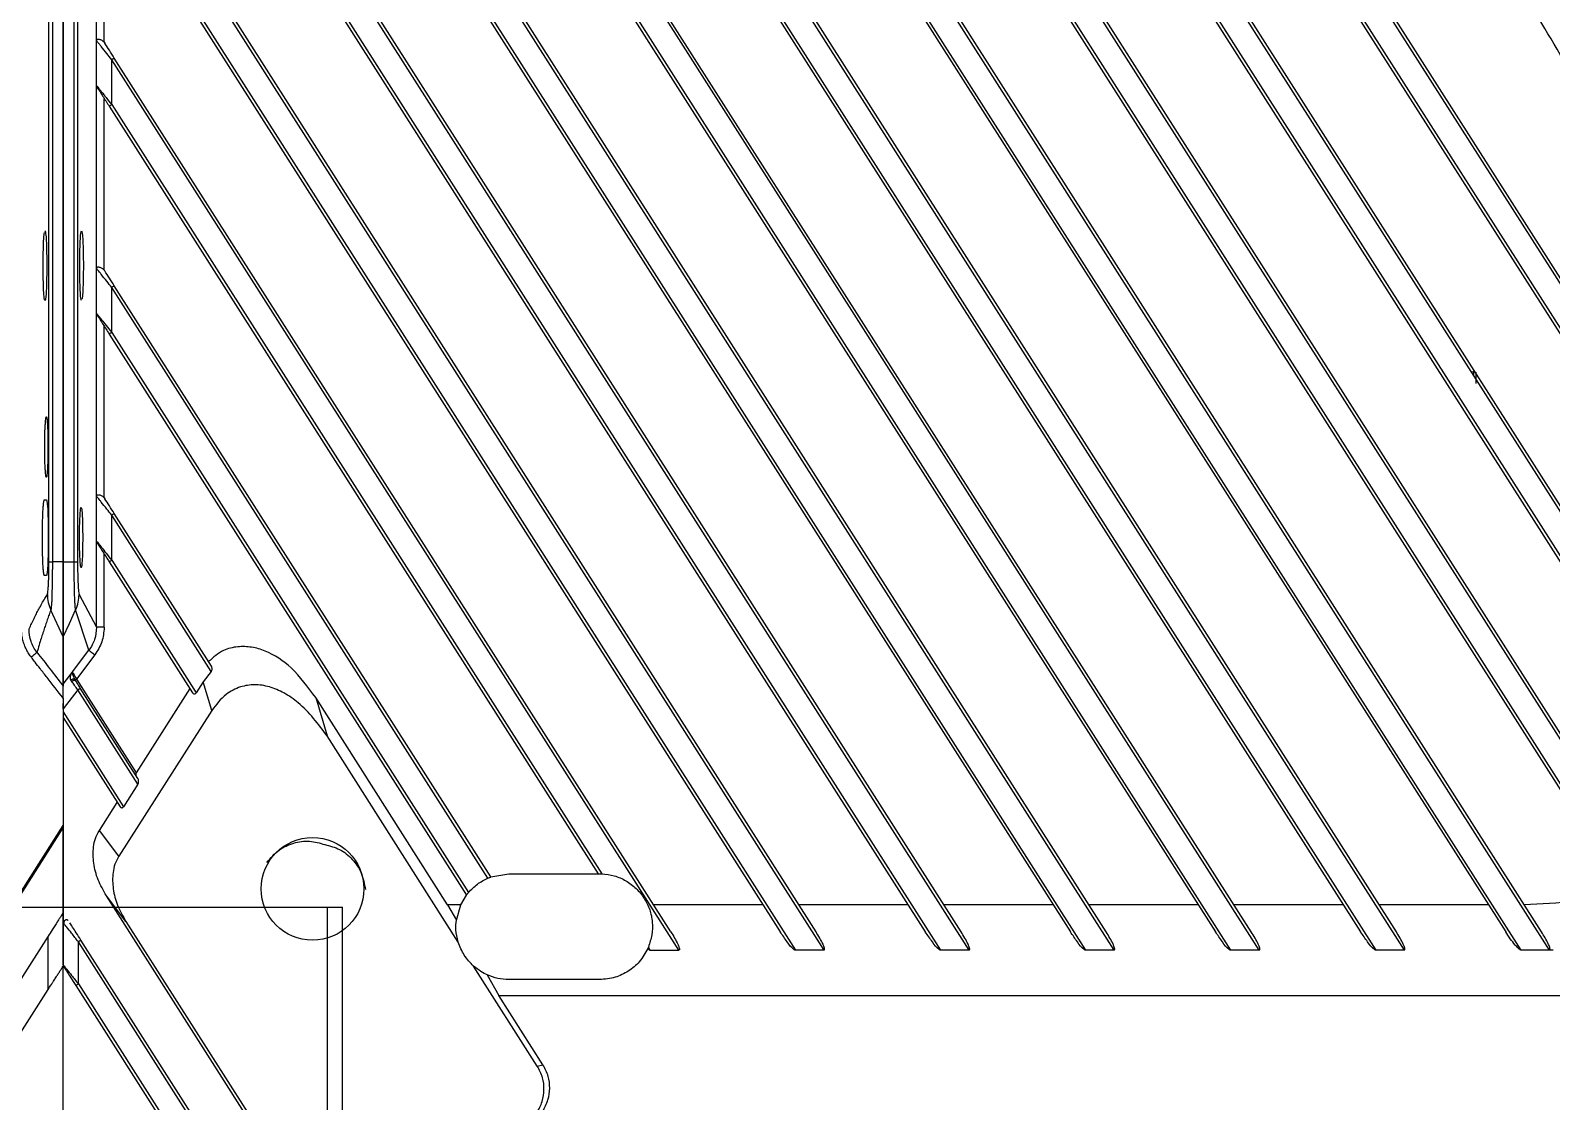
# Model space of a CAD drawing. Header units: millimetres. Extents: x 620 to 19791, y 2539 to 6969.
# Drawn here: x 17474.8 to 17575.5, y 4825 to 4895.9 of the extents above; entities that cross this region are included whole.
import ezdxf

# ---------------------------------------------------------------- set-up
doc = ezdxf.new("R2010")
doc.units = ezdxf.units.MM

# ---------------------------------------------------------------- blocks, each defined once
blk = doc.blocks.new('tugj')
at = {"color": 7, "linetype": 'Continuous', "lineweight": 25}
for p, q in [((12754.59, 4868.26), (12754.59, 5107.47)), ((12754.82, 5107.47), (12754.82, 4868.26)), ((12755.54, 5107.47), (12755.54, 4868.26)), ((12754.29, 4872.37), (12754.42, 4872.37)), ((12755.54, 4868.26), (12754.82, 4868.26)), ((12754.42, 4867.37), (12754.29, 4867.37)), ((12755.54, 4863.31), (12754.72, 4865.07)), ((12755.54, 4859.24), (12755.54, 4850.81)), ((12737.76, 4822.73), (12755.54, 4850.65)), ((12752.04, 4845.31), (12755.54, 4850.81)), ((12755.54, 4850.81), (12755.54, 4850.65)), ((12755.54, 4850.65), (12755.54, 4845.07)), ((12755.54, 4845.07), (12755.54, 4841.53)), ((12754.54, 4843.5), (12739.65, 4820.12)), ((12754.54, 4839.96), (12754.54, 4843.5)), ((12755.54, 4832.22), (12755.54, 4841.53)), ((12741.9, 4820.12), (12754.54, 4839.96))]:
    blk.add_line(p, q, dxfattribs=at)
for points, knots in [([(12754.33, 4885.57), (12754.31, 4885.6), (12754.28, 4885.67), (12754.24, 4886.2), (12754.22, 4886.96), (12754.21, 4887.86), (12754.22, 4888.76), (12754.24, 4889.52), (12754.27, 4889.99), (12754.3, 4890.05), (12754.31, 4890.07)], [0, 0, 0, 0, 0.134319, 0.267816, 0.400285, 0.534044, 0.667719, 0.800888, 0.935788, 1, 1, 1, 1]), ([(12754.33, 4890.17), (12754.33, 4890.16), (12754.34, 4890.16), (12754.35, 4890.15), (12754.35, 4890.12), (12754.36, 4890.09), (12754.37, 4890.04), (12754.38, 4889.95), (12754.4, 4889.79), (12754.42, 4889.5), (12754.43, 4889.16), (12754.44, 4888.76), (12754.45, 4888.33), (12754.45, 4887.88), (12754.45, 4887.42), (12754.44, 4886.99), (12754.43, 4886.59), (12754.42, 4886.24), (12754.4, 4885.95), (12754.38, 4885.75), (12754.36, 4885.64), (12754.35, 4885.58), (12754.33, 4885.57), (12754.33, 4885.57)], [0, 0, 0, 0, 0.021245, 0.042243, 0.063084, 0.083861, 0.104667, 0.125596, 0.188211, 0.250208, 0.311749, 0.373875, 0.436451, 0.498749, 0.560974, 0.623545, 0.685901, 0.747871, 0.810407, 0.873806, 0.915692, 0.957504, 1, 1, 1, 1]), ([(12754.42, 4873.87), (12754.42, 4873.87), (12754.42, 4873.87), (12754.41, 4873.88), (12754.4, 4873.9), (12754.39, 4873.93), (12754.39, 4873.97), (12754.38, 4874.05), (12754.36, 4874.19), (12754.35, 4874.44), (12754.33, 4874.74), (12754.32, 4875.09), (12754.32, 4875.47), (12754.32, 4875.86), (12754.32, 4876.25), (12754.32, 4876.63), (12754.33, 4876.98), (12754.35, 4877.28), (12754.36, 4877.53), (12754.38, 4877.7), (12754.39, 4877.8), (12754.41, 4877.86), (12754.42, 4877.86), (12754.42, 4877.87)], [0, 0, 0, 0, 0.021346, 0.04241, 0.063283, 0.084056, 0.104826, 0.125687, 0.188, 0.250088, 0.311855, 0.37391, 0.43641, 0.498756, 0.56095, 0.623521, 0.685882, 0.747997, 0.810632, 0.873704, 0.915461, 0.957304, 1, 1, 1, 1]), ([(12754.42, 4877.87), (12754.42, 4877.86), (12754.43, 4877.86), (12754.44, 4877.85), (12754.44, 4877.83), (12754.45, 4877.8), (12754.46, 4877.76), (12754.47, 4877.68), (12754.48, 4877.54), (12754.5, 4877.29), (12754.51, 4876.99), (12754.52, 4876.64), (12754.53, 4876.27), (12754.53, 4875.87), (12754.53, 4875.48), (12754.52, 4875.1), (12754.51, 4874.75), (12754.5, 4874.45), (12754.48, 4874.2), (12754.46, 4874.03), (12754.45, 4873.93), (12754.44, 4873.88), (12754.43, 4873.87), (12754.42, 4873.87)], [0, 0, 0, 0, 0.0213462, 0.0424102, 0.0632826, 0.0840565, 0.1048263, 0.1256867, 0.1880002, 0.2500884, 0.3118546, 0.3739104, 0.4364096, 0.498756, 0.56095, 0.6235213, 0.6858817, 0.7479967, 0.8106315, 0.8737037, 0.9154607, 0.9573041, 1, 1, 1, 1]), ([(12754.29, 4867.37), (12754.29, 4867.37), (12754.28, 4867.37), (12754.27, 4867.39), (12754.27, 4867.41), (12754.26, 4867.45), (12754.25, 4867.5), (12754.24, 4867.59), (12754.22, 4867.77), (12754.2, 4868.08), (12754.18, 4868.46), (12754.17, 4868.89), (12754.16, 4869.36), (12754.16, 4869.86), (12754.16, 4870.35), (12754.17, 4870.82), (12754.18, 4871.25), (12754.2, 4871.64), (12754.22, 4871.95), (12754.24, 4872.15), (12754.25, 4872.26), (12754.27, 4872.32), (12754.28, 4872.36), (12754.29, 4872.36), (12754.29, 4872.37)], [0, 0, 0, 0, 0.021266, 0.042279, 0.063129, 0.083909, 0.104712, 0.125632, 0.188258, 0.250226, 0.311751, 0.373866, 0.436434, 0.498716, 0.56093, 0.623487, 0.685841, 0.747786, 0.810291, 0.873704, 0.905168, 0.936491, 0.967996, 1, 1, 1, 1]), ([(12754.42, 4872.37), (12754.42, 4872.36), (12754.43, 4872.36), (12754.44, 4872.35), (12754.45, 4872.32), (12754.46, 4872.28), (12754.46, 4872.23), (12754.48, 4872.14), (12754.5, 4871.96), (12754.52, 4871.65), (12754.53, 4871.27), (12754.54, 4870.84), (12754.55, 4870.37), (12754.55, 4869.88), (12754.55, 4869.39), (12754.54, 4868.91), (12754.53, 4868.48), (12754.52, 4868.1), (12754.5, 4867.78), (12754.48, 4867.58), (12754.46, 4867.47), (12754.45, 4867.41), (12754.44, 4867.37), (12754.43, 4867.37), (12754.42, 4867.37)], [0, 0, 0, 0, 0.021266, 0.04228, 0.063133, 0.083918, 0.104727, 0.125654, 0.188289, 0.250252, 0.311778, 0.373897, 0.436467, 0.49875, 0.560967, 0.623526, 0.685879, 0.747829, 0.81035, 0.87375, 0.905196, 0.936506, 0.968002, 1, 1, 1, 1]), ([(12754.49, 4866.11), (12754.49, 4866.12), (12754.49, 4866.13), (12754.5, 4866.15), (12754.51, 4866.18), (12754.52, 4866.22), (12754.52, 4866.26), (12754.53, 4866.35), (12754.55, 4866.51), (12754.56, 4866.78), (12754.58, 4867.1), (12754.58, 4867.42), (12754.59, 4867.72), (12754.59, 4867.99), (12754.59, 4868.17), (12754.59, 4868.26)], [0, 0, 0, 0, 0.0416119, 0.08292, 0.1240818, 0.1652564, 0.2066027, 0.2482777, 0.3730485, 0.4978515, 0.6231824, 0.7485419, 0.8325348, 0.9158986, 1, 1, 1, 1]), ([(12754.82, 4868.26), (12754.82, 4868.2), (12754.82, 4868.1), (12754.82, 4867.94), (12754.82, 4867.79), (12754.81, 4867.62), (12754.81, 4867.38), (12754.81, 4867.11), (12754.81, 4866.83), (12754.8, 4866.51), (12754.79, 4866.24), (12754.78, 4865.95), (12754.78, 4865.76), (12754.77, 4865.56), (12754.76, 4865.43), (12754.75, 4865.31), (12754.74, 4865.22), (12754.73, 4865.13), (12754.72, 4865.09), (12754.72, 4865.07)], [0, 0, 0, 0, 0.033447, 0.06694, 0.10045, 0.133952, 0.178484, 0.256865, 0.314724, 0.372797, 0.496328, 0.529331, 0.623045, 0.681398, 0.745872, 0.794433, 0.852976, 0.921558, 1, 1, 1, 1]), ([(12755.54, 4868.26), (12755.54, 4868.18), (12755.54, 4868.04), (12755.54, 4867.82), (12755.54, 4867.61), (12755.54, 4867.4), (12755.54, 4867.18), (12755.54, 4866.97), (12755.54, 4866.77), (12755.54, 4866.34), (12755.54, 4865.71), (12755.54, 4864.96), (12755.54, 4864.31), (12755.54, 4863.9), (12755.54, 4863.64), (12755.54, 4863.49), (12755.54, 4863.38), (12755.54, 4863.33), (12755.54, 4863.31)], [0, 0, 0, 0, 0.030431, 0.060693, 0.090843, 0.120939, 0.151037, 0.181194, 0.211469, 0.241916, 0.370934, 0.500028, 0.629046, 0.758139, 0.818819, 0.879051, 0.939292, 1, 1, 1, 1]), ([(12753.28, 4863.82), (12753.34, 4863.94), (12753.44, 4864.17), (12753.61, 4864.51), (12753.76, 4864.83), (12753.94, 4865.16), (12754.12, 4865.5), (12754.31, 4865.83), (12754.43, 4866.02), (12754.49, 4866.11)], [0, 0, 0, 0, 0.136003, 0.269855, 0.401557, 0.531111, 0.699451, 0.855745, 1, 1, 1, 1]), ([(12754.72, 4865.07), (12754.71, 4865.05), (12754.69, 4865), (12754.65, 4864.9), (12754.58, 4864.71), (12754.48, 4864.43), (12754.37, 4864.09), (12754.21, 4863.61), (12754.04, 4863.09), (12753.9, 4862.6), (12753.83, 4862.35), (12753.8, 4862.28)], [0, 0, 0, 0, 0.031231, 0.062467, 0.124948, 0.249927, 0.38178, 0.499933, 0.762201, 0.923745, 1, 1, 1, 1]), ([(12753.41, 4861.97), (12753.37, 4862.01), (12753.31, 4862.1), (12753.22, 4862.25), (12753.14, 4862.39), (12753.06, 4862.54), (12753, 4862.69), (12752.92, 4862.9), (12752.85, 4863.16), (12752.79, 4863.49), (12752.78, 4863.71), (12752.78, 4863.82)], [0, 0, 0, 0, 0.084861, 0.169101, 0.25296, 0.336679, 0.420502, 0.504669, 0.670214, 0.834663, 1, 1, 1, 1]), ([(12753.8, 4862.28), (12753.63, 4862.49), (12753.5, 4862.74), (12753.33, 4863.26), (12753.28, 4863.54), (12753.28, 4863.82)], [0, 0, 0, 0, 0.5, 0.5, 1, 1, 1, 1]), ([(12755.54, 4863.31), (12755.54, 4863.18), (12755.54, 4862.9), (12755.54, 4862.36), (12755.54, 4861.67), (12755.54, 4860.97), (12755.54, 4860.42), (12755.54, 4860.15), (12755.54, 4860.04)], [0, 0, 0, 0, 0.113992, 0.252662, 0.503552, 0.752664, 0.893657, 1, 1, 1, 1]), ([(12753.41, 4861.97), (12753.45, 4862), (12753.5, 4862.04), (12753.59, 4862.11), (12753.64, 4862.15), (12753.71, 4862.2), (12753.74, 4862.23), (12753.79, 4862.26), (12753.8, 4862.27), (12753.8, 4862.28)], [0, 0, 0, 0, 0.25, 0.25, 0.5, 0.5, 0.75, 0.75, 1, 1, 1, 1]), ([(12753.8, 4862.28), (12754.09, 4861.91), (12754.66, 4861.17), (12755.24, 4860.42), (12755.54, 4860.04)], [0, 0, 0, 0, 0.486421, 1, 1, 1, 1]), ([(12755.54, 4859.24), (12755.19, 4859.69), (12754.68, 4860.35), (12754.05, 4861.14), (12753.72, 4861.57), (12753.52, 4861.82), (12753.43, 4861.94), (12753.41, 4861.97)], [0, 0, 0, 0, 0.4999959, 0.7187302, 0.8749748, 0.9687302, 1, 1, 1, 1]), ([(12755.54, 4859.24), (12755.54, 4859.26), (12755.54, 4859.31), (12755.54, 4859.4), (12755.54, 4859.52), (12755.54, 4859.65), (12755.54, 4859.77), (12755.54, 4859.87), (12755.54, 4859.95), (12755.54, 4860.01), (12755.54, 4860.03), (12755.54, 4860.04)], [0, 0, 0, 0, 0.066161, 0.147469, 0.285965, 0.428915, 0.548302, 0.676783, 0.786689, 0.89845, 1, 1, 1, 1]), ([(12755.54, 4845.07), (12755.54, 4845.06), (12755.54, 4845.06), (12755.53, 4845.05), (12755.52, 4845.03), (12755.5, 4845), (12755.47, 4844.95), (12755.4, 4844.84), (12755.29, 4844.66), (12755.14, 4844.44), (12754.98, 4844.18), (12754.78, 4843.86), (12754.63, 4843.63), (12754.54, 4843.5)], [0, 0, 0, 0, 0.030657, 0.061815, 0.093828, 0.127026, 0.161703, 0.258192, 0.371333, 0.496055, 0.644878, 0.790466, 1, 1, 1, 1]), ([(12754.54, 4839.96), (12754.57, 4840.01), (12754.63, 4840.1), (12754.72, 4840.23), (12754.79, 4840.34), (12754.84, 4840.43), (12754.93, 4840.57), (12755.05, 4840.75), (12755.19, 4840.97), (12755.31, 4841.16), (12755.41, 4841.31), (12755.47, 4841.41), (12755.5, 4841.48), (12755.54, 4841.52), (12755.54, 4841.53), (12755.54, 4841.53)], [0, 0, 0, 0, 0.076408, 0.143264, 0.200569, 0.248324, 0.286531, 0.419799, 0.534069, 0.651314, 0.759619, 0.819962, 0.870152, 0.932977, 1, 1, 1, 1])]:
    blk.add_open_spline(points, degree=3, knots=knots, dxfattribs=at)
for points in [[(12754.59, 4868.26), (12754.61, 4868.26), (12754.69, 4868.26), (12754.82, 4868.26)], [(12754.49, 4866.11), (12754.49, 4865.76), (12754.57, 4865.39), (12754.72, 4865.07)]]:
    blk.add_open_spline(points, degree=3, dxfattribs=at)
blk = doc.blocks.new('*U204')
blk.add_blockref('tugj', (-12530.54, -4991.11))
blk = doc.blocks.new('*U205')
at = {"color": 0, "linetype": 'ByBlock', "lineweight": -2, "transparency": 16777216}
blk.add_blockref('*U204', (0, 1012.5), dxfattribs=at)
blk = doc.blocks.new('tgd')
at = {"color": 7, "linetype": 'Continuous', "lineweight": 25}
for p, q in [((18142.48, 4763.25), (18142.48, 5002.46)), ((18142.48, 5002.46), (18142.48, 4763.25)), ((18143.2, 4763.25), (18143.2, 5002.46)), ((18143.43, 5002.46), (18143.43, 4763.25)), ((18260.78, 4751.51), (18145.69, 4932.17)), ((18259.37, 4754.09), (18145.86, 4932.28)), ((18145.52, 4929.09), (18259.07, 4750.84)), ((18145.69, 4929.19), (18260.44, 4749.07)), ((18256.85, 4742.6), (18145.69, 4917.1)), ((18256.07, 4744.2), (18145.86, 4917.2)), ((18145.52, 4914.01), (18254.61, 4742.77)), ((18145.69, 4914.12), (18255.25, 4742.15)), ((18249.85, 4738.52), (18145.69, 4902.02)), ((18249.18, 4739.95), (18145.86, 4902.13)), ((18145.52, 4898.94), (18247.14, 4739.42)), ((18145.69, 4899.04), (18248.2, 4738.14)), ((18240.85, 4737.56), (18145.69, 4886.94)), ((18240.33, 4738.76), (18145.86, 4887.05)), ((18145.52, 4883.86), (18237.96, 4738.76)), ((18145.69, 4883.97), (18238.96, 4737.56)), ((18231.25, 4737.56), (18145.69, 4871.87)), ((18230.72, 4738.76), (18145.86, 4871.98)), ((18145.52, 4868.78), (18228.35, 4738.76)), ((18145.69, 4868.89), (18229.36, 4737.56)), ((18221.65, 4737.56), (18145.69, 4856.79)), ((18221.12, 4738.76), (18145.86, 4856.9)), ((18145.52, 4853.71), (18218.75, 4738.76)), ((18145.69, 4853.82), (18219.75, 4737.56)), ((18212.04, 4737.56), (18145.69, 4841.72)), ((18211.52, 4738.76), (18145.86, 4841.83)), ((18145.52, 4838.63), (18209.15, 4738.76)), ((18145.69, 4838.74), (18210.15, 4737.56)), ((18202.44, 4737.56), (18145.69, 4826.64)), ((18201.91, 4738.76), (18145.86, 4826.75)), ((18145.52, 4823.56), (18199.54, 4738.76)), ((18145.69, 4823.67), (18200.54, 4737.56)), ((18192.84, 4737.56), (18145.69, 4811.57)), ((18192.31, 4738.76), (18145.86, 4811.68)), ((18144.69, 4797.75), (18144.69, 4809.85)), ((18145.19, 4797.64), (18145.19, 4809)), ((18145.52, 4808.48), (18189.94, 4738.76)), ((18145.69, 4808.59), (18190.94, 4737.56)), ((18144.69, 4794.77), (18144.69, 4797.75)), ((18145.19, 4797.64), (18145.23, 4797.58)), ((18183.23, 4737.56), (18145.69, 4796.49)), ((18145.69, 4793.52), (18145.69, 4796.49)), ((18182.7, 4738.76), (18145.86, 4796.6)), ((18144.69, 4782.67), (18144.69, 4794.77)), ((18145.19, 4782.57), (18145.19, 4793.93)), ((18145.52, 4793.41), (18177.88, 4742.61)), ((18145.69, 4793.52), (18178.12, 4742.6)), ((18144.69, 4779.69), (18144.69, 4782.67)), ((18145.19, 4782.57), (18145.23, 4782.51)), ((18145.69, 4778.44), (18145.69, 4781.42)), ((18170.59, 4742.32), (18145.69, 4781.42)), ((18170.78, 4742.4), (18145.86, 4781.53)), ((18144.69, 4767.6), (18144.69, 4779.69)), ((18145.19, 4767.49), (18145.19, 4778.85)), ((18145.52, 4778.33), (18169.17, 4741.2)), ((18145.69, 4778.44), (18169.31, 4741.37)), ((18144.69, 4764.62), (18144.69, 4767.6)), ((18145.19, 4767.49), (18145.23, 4767.43)), ((18145.69, 4763.36), (18145.69, 4766.34)), ((18152.27, 4756), (18145.69, 4766.34)), ((18152.29, 4756.35), (18145.86, 4766.45)), ((18144.69, 4758.92), (18144.69, 4764.62)), ((18145.19, 4758.92), (18145.19, 4763.78)), ((18142.48, 4763.25), (18143.2, 4763.25)), ((18143.2, 4763.25), (18143.43, 4763.25)), ((18145.52, 4763.26), (18151.04, 4754.59)), ((18145.69, 4763.36), (18151.28, 4754.59)), ((18143.53, 4761.1), (18144.69, 4758.92)), ((18144.18, 4757.4), (18143.3, 4760.07)), ((18143.09, 4755.97), (18144.18, 4757.4)), ((18144.57, 4757.1), (18143.35, 4755.49)), ((18142.48, 4755.16), (18143.06, 4755.92)), ((18143.06, 4755.92), (18143.09, 4755.97)), ((18143.06, 4755.92), (18143.09, 4755.95)), ((18143.09, 4755.97), (18143.09, 4755.95)), ((18143.35, 4755.49), (18147.3, 4749.29)), ((18152.27, 4756), (18151.74, 4755.32)), ((18143.44, 4754.79), (18142.48, 4753.53)), ((18143.04, 4755.34), (18142.99, 4755.43)), ((18143.31, 4755.37), (18143.27, 4755.44)), ((18143.44, 4754.79), (18143.61, 4754.9)), ((18147.42, 4748.54), (18143.44, 4754.79)), ((18147.42, 4748.92), (18143.61, 4754.9)), ((18150.86, 4754.87), (18147.3, 4749.29)), ((18151.74, 4755.32), (18151.28, 4754.59)), ((18152.31, 4753.42), (18151.74, 4755.32)), ((18142.48, 4754.23), (18142.48, 4745.8)), ((18142.48, 4753.53), (18142.48, 4753.88)), ((18142.48, 4753.53), (18142.48, 4753.33)), ((18167.92, 4740.56), (18159.19, 4754.27)), ((18159.19, 4754.27), (18159.94, 4751.73)), ((18142.48, 4753.33), (18146.47, 4747.05)), ((18142.48, 4752.95), (18146.24, 4747.05)), ((18152.31, 4753.42), (18146.16, 4743.77)), ((18168.63, 4738.09), (18159.94, 4751.73)), ((18147.42, 4748.54), (18146.47, 4747.05)), ((18147.44, 4748.89), (18147.42, 4748.92)), ((18144.87, 4745.47), (18146.06, 4747.33)), ((18142.48, 4745.8), (18142.48, 4745.64)), ((18142.48, 4745.64), (18142.48, 4740.06)), ((18142.48, 4739.37), (18142.48, 4745.63)), ((18146.16, 4743.77), (18144.87, 4745.47)), ((18170.78, 4742.4), (18171.98, 4742.61)), ((18171.98, 4742.61), (18177.88, 4742.61)), ((18146.63, 4739.45), (18145.34, 4741.15)), ((18160.26, 4717.72), (18145.34, 4741.15)), ((18168.79, 4740.56), (18167.92, 4740.56)), ((18167.92, 4740.56), (18168.5, 4739.53)), ((18168.5, 4739.53), (18168.79, 4740.56)), ((18168.79, 4740.56), (18169.17, 4741.2)), ((18188.79, 4740.56), (18181.56, 4740.56)), ((18198.39, 4740.56), (18191.16, 4740.56)), ((18208, 4740.56), (18200.77, 4740.56)), ((18217.6, 4740.56), (18210.37, 4740.56)), ((18227.21, 4740.56), (18219.97, 4740.56)), ((18236.81, 4740.56), (18229.58, 4740.56)), ((18142.48, 4736.58), (18142.48, 4739.37)), ((18142.48, 4739.37), (18142.48, 4736.52)), ((18146.63, 4739.45), (18160.4, 4717.83)), ((18143.48, 4735.32), (18143.48, 4738.11)), ((18158.14, 4715.11), (18143.48, 4738.11)), ((18158.3, 4715.21), (18143.65, 4738.22)), ((18181.21, 4737.76), (18181.17, 4737.67)), ((18181.33, 4737.56), (18181.21, 4737.76)), ((18181.33, 4737.56), (18183.23, 4737.56)), ((18192.84, 4737.56), (18190.94, 4737.56)), ((18202.44, 4737.56), (18200.54, 4737.56)), ((18212.04, 4737.56), (18210.15, 4737.56)), ((18221.65, 4737.56), (18219.75, 4737.56)), ((18231.25, 4737.56), (18229.36, 4737.56)), ((18240.85, 4737.56), (18238.96, 4737.56)), ((18241.09, 4737.56), (18240.85, 4737.56)), ((18142.48, 4736.58), (18142.48, 4736.48)), ((18142.48, 4727.21), (18142.48, 4736.52)), ((18142.48, 4726.53), (18142.48, 4736.48)), ((18173.86, 4729.88), (18169.64, 4736.5)), ((18170.55, 4735.91), (18171.31, 4734.56)), ((18177.98, 4735.61), (18171.98, 4735.61)), ((18143.31, 4735.21), (18156.19, 4715)), ((18143.48, 4735.32), (18156.36, 4715.11)), ((18174.23, 4729.97), (18171.31, 4734.56)), ((18171.31, 4734.56), (18245.24, 4734.56)), ((18173.86, 4729.88), (18174.23, 4729.97))]:
    blk.add_line(p, q, dxfattribs=at)
at = {"color": 7, "linetype": 'Continuous', "lineweight": 25, "flags": 128}
for points in [[(18145.86, 4781.53), (18145.85, 4781.52), (18145.84, 4781.52), (18145.83, 4781.51), (18145.81, 4781.49), (18145.78, 4781.48), (18145.75, 4781.46), (18145.72, 4781.44), (18145.69, 4781.42)], [(18145.86, 4766.45), (18145.85, 4766.45), (18145.84, 4766.44), (18145.83, 4766.43), (18145.81, 4766.42), (18145.78, 4766.4), (18145.75, 4766.38), (18145.72, 4766.36), (18145.69, 4766.34)], [(18145.52, 4763.26), (18145.52, 4763.26), (18145.53, 4763.27), (18145.55, 4763.28), (18145.57, 4763.29), (18145.59, 4763.31), (18145.62, 4763.32), (18145.65, 4763.34), (18145.69, 4763.36)], [(18142.48, 4758.29), (18142.89, 4759.18), (18143.3, 4760.07)]]:
    blk.add_lwpolyline(points, dxfattribs=at)
at = {"color": 7, "linetype": 'Continuous', "lineweight": 25}
blk.add_circle((18158.98, 4741.61), 3.4, dxfattribs=at)
for points, knots in [([(18257.13, 4757.61), (18257, 4759.05), (18256.75, 4761.89), (18255.75, 4766.11), (18254.51, 4770.21), (18253.02, 4774.24), (18251.35, 4778.21), (18249.25, 4782.75), (18246.61, 4787.94), (18243.47, 4793.63), (18240.09, 4799.37), (18237.74, 4803.1), (18236.53, 4805.03)], [0, 0, 0, 0, 0.082893, 0.164199, 0.248341, 0.329369, 0.411417, 0.49587, 0.616703, 0.746397, 0.869316, 1, 1, 1, 1]), ([(18145.19, 4797.64), (18145.16, 4797.67), (18145.11, 4797.72), (18145.02, 4797.78), (18144.93, 4797.81), (18144.85, 4797.83), (18144.78, 4797.83), (18144.71, 4797.82), (18144.7, 4797.78), (18144.69, 4797.75)], [0, 0, 0, 0, 0.134133, 0.262204, 0.388534, 0.527306, 0.642566, 0.751832, 1, 1, 1, 1]), ([(18145.69, 4796.49), (18145.58, 4796.63), (18145.34, 4796.93), (18145.06, 4797.27), (18144.89, 4797.51), (18144.79, 4797.62), (18144.71, 4797.7), (18144.7, 4797.73), (18144.69, 4797.75)], [0, 0, 0, 0, 0.257383, 0.568189, 0.677429, 0.771192, 0.881044, 1, 1, 1, 1]), ([(18145.86, 4796.6), (18145.75, 4796.77), (18145.53, 4797.12), (18145.33, 4797.43), (18145.23, 4797.58)], [0, 0, 0, 0, 0.502857, 1, 1, 1, 1]), ([(18145.69, 4796.49), (18145.71, 4796.51), (18145.75, 4796.54), (18145.81, 4796.57), (18145.85, 4796.6), (18145.85, 4796.6), (18145.86, 4796.6)], [0, 0, 0, 0, 0.249966, 0.49999, 0.750001, 1, 1, 1, 1]), ([(18144.69, 4794.77), (18144.69, 4794.76), (18144.71, 4794.75), (18144.77, 4794.66), (18144.88, 4794.53), (18145.06, 4794.31), (18145.33, 4793.96), (18145.56, 4793.67), (18145.69, 4793.52)], [0, 0, 0, 0, 0.093369, 0.196879, 0.314763, 0.449932, 0.705777, 1, 1, 1, 1]), ([(18144.77, 4794.59), (18144.74, 4794.63), (18144.7, 4794.69), (18144.69, 4794.75), (18144.69, 4794.77)], [0, 0, 0, 0, 0.585177, 1, 1, 1, 1]), ([(18144.77, 4794.59), (18144.79, 4794.56), (18144.83, 4794.49), (18144.94, 4794.31), (18145.17, 4793.96), (18145.38, 4793.63), (18145.52, 4793.41)], [0, 0, 0, 0, 0.115366, 0.245983, 0.496103, 1, 1, 1, 1]), ([(18145.52, 4793.41), (18145.52, 4793.41), (18145.53, 4793.41), (18145.57, 4793.44), (18145.62, 4793.47), (18145.67, 4793.5), (18145.69, 4793.52)], [0, 0, 0, 0, 0.249988, 0.49998, 0.749994, 1, 1, 1, 1]), ([(18143.69, 4780.56), (18143.68, 4780.59), (18143.64, 4780.66), (18143.6, 4781.19), (18143.58, 4781.95), (18143.57, 4782.85), (18143.58, 4783.75), (18143.6, 4784.51), (18143.64, 4785.05), (18143.68, 4785.12), (18143.69, 4785.16)], [0, 0, 0, 0, 0.125437, 0.250107, 0.373815, 0.498729, 0.623565, 0.747927, 0.873908, 1, 1, 1, 1]), ([(18143.69, 4785.16), (18143.71, 4785.12), (18143.74, 4785.05), (18143.78, 4784.52), (18143.81, 4783.77), (18143.81, 4782.87), (18143.81, 4781.96), (18143.78, 4781.21), (18143.75, 4780.73), (18143.72, 4780.67), (18143.72, 4780.65)], [0, 0, 0, 0, 0.134323, 0.267823, 0.400296, 0.534057, 0.667736, 0.800908, 0.935813, 1, 1, 1, 1]), ([(18145.19, 4782.57), (18145.16, 4782.59), (18145.11, 4782.65), (18145.02, 4782.7), (18144.93, 4782.74), (18144.85, 4782.75), (18144.78, 4782.76), (18144.71, 4782.74), (18144.7, 4782.7), (18144.69, 4782.67)], [0, 0, 0, 0, 0.134133, 0.262204, 0.388534, 0.527306, 0.642566, 0.751832, 1, 1, 1, 1]), ([(18145.69, 4781.42), (18145.58, 4781.55), (18145.34, 4781.86), (18145.06, 4782.19), (18144.89, 4782.43), (18144.79, 4782.54), (18144.71, 4782.62), (18144.7, 4782.66), (18144.69, 4782.67)], [0, 0, 0, 0, 0.257385, 0.568191, 0.677431, 0.771192, 0.881045, 1, 1, 1, 1]), ([(18145.86, 4781.53), (18145.75, 4781.7), (18145.53, 4782.04), (18145.33, 4782.35), (18145.23, 4782.51)], [0, 0, 0, 0, 0.502859, 1, 1, 1, 1]), ([(18144.69, 4779.69), (18144.69, 4779.69), (18144.71, 4779.67), (18144.77, 4779.59), (18144.88, 4779.46), (18145.06, 4779.23), (18145.33, 4778.89), (18145.56, 4778.6), (18145.69, 4778.44)], [0, 0, 0, 0, 0.093369, 0.196879, 0.314765, 0.449931, 0.705776, 1, 1, 1, 1]), ([(18144.77, 4779.52), (18144.74, 4779.55), (18144.7, 4779.61), (18144.69, 4779.67), (18144.69, 4779.69)], [0, 0, 0, 0, 0.585177, 1, 1, 1, 1]), ([(18144.77, 4779.52), (18144.79, 4779.48), (18144.83, 4779.42), (18144.94, 4779.24), (18145.17, 4778.88), (18145.38, 4778.55), (18145.52, 4778.33)], [0, 0, 0, 0, 0.1153656, 0.2459866, 0.4961024, 1, 1, 1, 1]), ([(18145.52, 4778.33), (18145.52, 4778.33), (18145.53, 4778.34), (18145.57, 4778.36), (18145.62, 4778.4), (18145.67, 4778.43), (18145.69, 4778.44)], [0, 0, 0, 0, 0.249984, 0.499982, 0.749995, 1, 1, 1, 1]), ([(18235.78, 4775.81), (18235.78, 4775.81), (18235.78, 4775.83), (18235.8, 4775.85), (18235.82, 4775.85), (18235.83, 4775.86)], [0, 0, 0, 0, 0.199937, 0.440958, 1, 1, 1, 1]), ([(18235.83, 4775.86), (18235.83, 4775.84), (18235.83, 4775.82), (18235.83, 4775.7), (18235.83, 4775.61), (18235.83, 4775.6)], [0, 0, 0, 0, 0.478923, 0.957847, 1, 1, 1, 1]), ([(18235.98, 4775.8), (18235.98, 4775.8), (18235.98, 4775.78), (18235.98, 4775.63), (18235.98, 4775.37), (18235.98, 4775.16), (18235.98, 4775.06)], [0, 0, 0, 0, 0.028218, 0.352147, 0.676076, 1, 1, 1, 1]), ([(18145.19, 4767.49), (18145.16, 4767.52), (18145.11, 4767.57), (18145.02, 4767.63), (18144.93, 4767.66), (18144.85, 4767.68), (18144.78, 4767.68), (18144.71, 4767.66), (18144.7, 4767.63), (18144.69, 4767.6)], [0, 0, 0, 0, 0.134127, 0.262205, 0.388535, 0.527307, 0.642568, 0.751834, 1, 1, 1, 1]), ([(18145.69, 4766.34), (18145.58, 4766.48), (18145.34, 4766.78), (18145.06, 4767.11), (18144.89, 4767.36), (18144.79, 4767.47), (18144.71, 4767.55), (18144.7, 4767.58), (18144.69, 4767.6)], [0, 0, 0, 0, 0.257386, 0.568192, 0.67743, 0.771193, 0.881045, 1, 1, 1, 1]), ([(18143.66, 4762.86), (18143.65, 4762.89), (18143.62, 4762.95), (18143.59, 4763.41), (18143.56, 4764.06), (18143.56, 4764.85), (18143.56, 4765.63), (18143.59, 4766.3), (18143.62, 4766.67), (18143.64, 4766.83), (18143.66, 4766.85), (18143.66, 4766.86)], [0, 0, 0, 0, 0.125441, 0.24983, 0.373603, 0.498412, 0.623139, 0.74756, 0.873244, 0.936089, 1, 1, 1, 1]), ([(18143.66, 4766.86), (18143.68, 4766.83), (18143.71, 4766.77), (18143.74, 4766.3), (18143.76, 4765.65), (18143.77, 4764.86), (18143.76, 4764.08), (18143.74, 4763.41), (18143.71, 4763.04), (18143.68, 4762.88), (18143.67, 4762.86), (18143.66, 4762.86)], [0, 0, 0, 0, 0.125441, 0.24983, 0.373603, 0.498413, 0.623139, 0.747559, 0.873244, 0.936089, 1, 1, 1, 1]), ([(18145.86, 4766.45), (18145.75, 4766.62), (18145.53, 4766.97), (18145.33, 4767.28), (18145.23, 4767.43)], [0, 0, 0, 0, 0.502859, 1, 1, 1, 1]), ([(18144.69, 4764.62), (18144.7, 4764.61), (18144.71, 4764.6), (18144.81, 4764.46), (18145.02, 4764.21), (18145.33, 4763.81), (18145.56, 4763.52), (18145.69, 4763.36)], [0, 0, 0, 0, 0.101637, 0.214875, 0.449381, 0.705453, 1, 1, 1, 1]), ([(18144.77, 4764.44), (18144.74, 4764.47), (18144.7, 4764.53), (18144.69, 4764.59), (18144.69, 4764.62)], [0, 0, 0, 0, 0.551205, 1, 1, 1, 1]), ([(18144.77, 4764.44), (18144.79, 4764.41), (18144.83, 4764.34), (18144.94, 4764.16), (18145.17, 4763.81), (18145.38, 4763.48), (18145.52, 4763.26)], [0, 0, 0, 0, 0.115365, 0.245986, 0.496104, 1, 1, 1, 1]), ([(18142.48, 4758.29), (18142.48, 4758.43), (18142.48, 4758.72), (18142.48, 4759.9), (18142.48, 4761.48), (18142.48, 4762.67), (18142.48, 4763.25)], [0, 0, 0, 0, 0.241823, 0.5, 0.758177, 1, 1, 1, 1]), ([(18142.48, 4763.25), (18142.48, 4762.67), (18142.48, 4761.48), (18142.48, 4759.9), (18142.48, 4758.72), (18142.48, 4758.43), (18142.48, 4758.3)], [0, 0, 0, 0, 0.2418251, 0.5000001, 0.7581754, 1, 1, 1, 1]), ([(18143.3, 4760.07), (18143.29, 4760.1), (18143.29, 4760.14), (18143.27, 4760.27), (18143.26, 4760.42), (18143.25, 4760.67), (18143.24, 4760.92), (18143.23, 4761.06), (18143.23, 4761.1), (18143.23, 4761.11), (18143.23, 4761.11), (18143.23, 4761.11), (18143.23, 4761.39), (18143.2, 4762.06), (18143.2, 4762.84), (18143.2, 4763.25)], [0, 0, 0, 0, 0.127925, 0.172745, 0.252082, 0.373981, 0.468633, 0.492649, 0.498849, 0.500499, 0.50096, 0.501101, 0.501181, 0.740676, 1, 1, 1, 1]), ([(18143.43, 4763.25), (18143.43, 4762.98), (18143.43, 4762.43), (18143.46, 4761.74), (18143.49, 4761.25), (18143.52, 4761.15), (18143.53, 4761.1)], [0, 0, 0, 0, 0.251351, 0.502158, 0.751874, 1, 1, 1, 1]), ([(18143.3, 4760.07), (18143.37, 4760.23), (18143.5, 4760.57), (18143.52, 4760.93), (18143.53, 4761.1)], [0, 0, 0, 0, 0.500005, 1, 1, 1, 1]), ([(18144.69, 4758.92), (18144.66, 4758.65), (18144.62, 4758.1), (18144.33, 4757.63), (18144.18, 4757.4)], [0, 0, 0, 0, 0.500224, 1, 1, 1, 1]), ([(18145.19, 4758.92), (18145.16, 4758.59), (18145.1, 4757.93), (18144.75, 4757.38), (18144.57, 4757.1)], [0, 0, 0, 0, 0.49999, 1, 1, 1, 1]), ([(18145.19, 4758.92), (18145.13, 4758.92), (18145, 4758.92), (18144.83, 4758.92), (18144.72, 4758.92), (18144.7, 4758.92), (18144.69, 4758.92)], [0, 0, 0, 0, 0.240726, 0.4998985, 0.759122, 1, 1, 1, 1]), ([(18142.48, 4758.3), (18142.48, 4757.75), (18142.48, 4757.11), (18142.48, 4756.29), (18142.48, 4755.75), (18142.48, 4755.3), (18142.48, 4755.03)], [0, 0, 0, 0, 0.5035524, 0.5890868, 0.752664, 1, 1, 1, 1]), ([(18142.48, 4755.16), (18142.48, 4755.42), (18142.48, 4755.94), (18142.48, 4756.8), (18142.48, 4757.58), (18142.48, 4758.11), (18142.48, 4758.29)], [0, 0, 0, 0, 0.247913, 0.497848, 0.818192, 1, 1, 1, 1]), ([(18159.19, 4754.27), (18158.68, 4754.96), (18157.78, 4756.21), (18156.21, 4757.27), (18154.96, 4757.64), (18154.01, 4757.67), (18152.97, 4757.42), (18152.41, 4756.93), (18152.1, 4756.65)], [0, 0, 0, 0, 0.295327, 0.532327, 0.639409, 0.745125, 0.857665, 1, 1, 1, 1]), ([(18144.18, 4757.4), (18144.19, 4757.39), (18144.21, 4757.37), (18144.3, 4757.3), (18144.43, 4757.21), (18144.53, 4757.13), (18144.57, 4757.1)], [0, 0, 0, 0, 0.2394158, 0.497149, 0.7564539, 1, 1, 1, 1]), ([(18142.99, 4755.43), (18142.97, 4755.47), (18142.94, 4755.56), (18142.96, 4755.74), (18143.02, 4755.85), (18143.06, 4755.92)], [0, 0, 0, 0, 0.272839, 0.528768, 1, 1, 1, 1]), ([(18143.27, 4755.44), (18143.25, 4755.45), (18143.23, 4755.47), (18143.18, 4755.48), (18143.14, 4755.48), (18143.1, 4755.48), (18143.06, 4755.47), (18143.02, 4755.45), (18143, 4755.43), (18142.99, 4755.43)], [0, 0, 0, 0, 0.232207, 0.359682, 0.491327, 0.624193, 0.75513, 0.881149, 1, 1, 1, 1]), ([(18143.27, 4755.44), (18143.22, 4755.54), (18143.15, 4755.7), (18143.1, 4755.87), (18143.09, 4755.93), (18143.09, 4755.95)], [0, 0, 0, 0, 0.481491, 0.776946, 1, 1, 1, 1]), ([(18143.09, 4755.95), (18143.11, 4755.93), (18143.13, 4755.89), (18143.19, 4755.79), (18143.26, 4755.66), (18143.32, 4755.56), (18143.35, 4755.49)], [0, 0, 0, 0, 0.234071, 0.48577, 0.682693, 1, 1, 1, 1]), ([(18143.27, 4755.44), (18143.27, 4755.44), (18143.28, 4755.45), (18143.3, 4755.46), (18143.32, 4755.47), (18143.34, 4755.49), (18143.35, 4755.49)], [0, 0, 0, 0, 0.249998, 0.49997, 0.749987, 1, 1, 1, 1]), ([(18152.27, 4756), (18152.28, 4756.01), (18152.3, 4756.04), (18152.33, 4756.09), (18152.34, 4756.17), (18152.33, 4756.27), (18152.3, 4756.32), (18152.29, 4756.35)], [0, 0, 0, 0, 0.094335, 0.200566, 0.456667, 0.716863, 1, 1, 1, 1]), ([(18142.48, 4754.23), (18142.48, 4754.32), (18142.48, 4754.5), (18142.48, 4754.75), (18142.48, 4754.92), (18142.48, 4755), (18142.48, 4755.02), (18142.48, 4755.03)], [0, 0, 0, 0, 0.286045, 0.548341, 0.786212, 0.89682, 1, 1, 1, 1]), ([(18143.44, 4754.79), (18143.37, 4754.89), (18143.22, 4755.09), (18143.1, 4755.26), (18143.04, 4755.34)], [0, 0, 0, 0, 0.4993639, 1, 1, 1, 1]), ([(18143.27, 4755.41), (18143.27, 4755.41), (18143.28, 4755.4), (18143.29, 4755.39), (18143.3, 4755.38), (18143.31, 4755.37)], [0, 0, 0, 0, 0.006181, 0.580629, 1, 1, 1, 1]), ([(18143.61, 4754.9), (18143.56, 4754.98), (18143.45, 4755.15), (18143.36, 4755.3), (18143.31, 4755.37)], [0, 0, 0, 0, 0.5005791, 1, 1, 1, 1]), ([(18151.04, 4754.59), (18151.05, 4754.57), (18151.08, 4754.53), (18151.14, 4754.51), (18151.18, 4754.51), (18151.21, 4754.52), (18151.25, 4754.55), (18151.27, 4754.58), (18151.28, 4754.59)], [0, 0, 0, 0, 0.29193, 0.52812, 0.642592, 0.735997, 0.854869, 1, 1, 1, 1]), ([(18159.94, 4751.73), (18159.36, 4752.52), (18158.55, 4753.62), (18157.13, 4754.59), (18156.15, 4755.01), (18155.16, 4755.17), (18154.16, 4755.01), (18153.11, 4754.47), (18152.6, 4753.8), (18152.31, 4753.42)], [0, 0, 0, 0, 0.30586, 0.426069, 0.535169, 0.639122, 0.737723, 0.850589, 1, 1, 1, 1]), ([(18142.48, 4753.33), (18142.48, 4753.27), (18142.48, 4753.18), (18142.48, 4753.08), (18142.48, 4753.02), (18142.48, 4752.98), (18142.48, 4752.96), (18142.48, 4752.96), (18142.48, 4752.95)], [0, 0, 0, 0, 0.359744, 0.595573, 0.719557, 0.825747, 0.917505, 1, 1, 1, 1]), ([(18147.3, 4749.29), (18147.3, 4749.27), (18147.28, 4749.25), (18147.28, 4749.2), (18147.28, 4749.15), (18147.3, 4749.12), (18147.3, 4749.1)], [0, 0, 0, 0, 0.199526, 0.431619, 0.714502, 1, 1, 1, 1]), ([(18147.42, 4748.54), (18147.43, 4748.57), (18147.46, 4748.62), (18147.47, 4748.7), (18147.47, 4748.8), (18147.45, 4748.85), (18147.44, 4748.89)], [0, 0, 0, 0, 0.188718, 0.428997, 0.693892, 1, 1, 1, 1]), ([(18146.24, 4747.05), (18146.25, 4747.03), (18146.28, 4747), (18146.34, 4746.98), (18146.38, 4746.98), (18146.41, 4746.99), (18146.45, 4747.01), (18146.46, 4747.04), (18146.47, 4747.05)], [0, 0, 0, 0, 0.291929, 0.528145, 0.642585, 0.736023, 0.854895, 1, 1, 1, 1]), ([(18145.34, 4741.15), (18145.14, 4741.5), (18144.75, 4742.17), (18144.46, 4743.29), (18144.44, 4744.22), (18144.59, 4744.96), (18144.78, 4745.29), (18144.87, 4745.47)], [0, 0, 0, 0, 0.263801, 0.51058, 0.747382, 0.86875, 1, 1, 1, 1]), ([(18155.95, 4743.36), (18156.21, 4743.66), (18156.7, 4744.22), (18157.72, 4744.68), (18158.78, 4744.84), (18159.46, 4744.64), (18159.79, 4744.54)], [0, 0, 0, 0, 0.26863, 0.515708, 0.762431, 1, 1, 1, 1]), ([(18159.79, 4744.54), (18160.13, 4744.45), (18160.81, 4744.28), (18161.65, 4743.59), (18162.28, 4742.67), (18162.41, 4741.94), (18162.48, 4741.56)], [0, 0, 0, 0, 0.241488, 0.486469, 0.738116, 1, 1, 1, 1]), ([(18146.16, 4743.77), (18146.07, 4743.6), (18145.88, 4743.26), (18145.73, 4742.52), (18145.75, 4741.59), (18146.04, 4740.48), (18146.43, 4739.8), (18146.63, 4739.45)], [0, 0, 0, 0, 0.13125, 0.252618, 0.489415, 0.736138, 1, 1, 1, 1]), ([(18170.59, 4742.32), (18170.62, 4742.33), (18170.67, 4742.35), (18170.73, 4742.38), (18170.77, 4742.39), (18170.78, 4742.39), (18170.78, 4742.4), (18170.78, 4742.4)], [0, 0, 0, 0, 0.251175, 0.502441, 0.74511, 0.871065, 1, 1, 1, 1]), ([(18177.88, 4742.61), (18177.88, 4742.61), (18177.89, 4742.61), (18177.91, 4742.61), (18177.94, 4742.61), (18177.96, 4742.61), (18177.98, 4742.61)], [0, 0, 0, 0, 0.251239, 0.496643, 0.727462, 1, 1, 1, 1]), ([(18177.98, 4742.61), (18178, 4742.61), (18178.04, 4742.61), (18178.09, 4742.6), (18178.12, 4742.6)], [0, 0, 0, 0, 0.441336, 1, 1, 1, 1]), ([(18178.12, 4742.6), (18178.4, 4742.57), (18178.96, 4742.51), (18179.74, 4742.17), (18180.42, 4741.66), (18180.96, 4741), (18181.33, 4740.24), (18181.5, 4739.41), (18181.48, 4738.56), (18181.3, 4738.03), (18181.21, 4737.76)], [0, 0, 0, 0, 0.125, 0.25, 0.374999, 0.5, 0.625, 0.75, 0.874999, 1, 1, 1, 1]), ([(18169.31, 4741.37), (18169.49, 4741.56), (18169.87, 4741.96), (18170.35, 4742.2), (18170.59, 4742.32)], [0, 0, 0, 0, 0.5, 1, 1, 1, 1]), ([(18239.17, 4740.58), (18240.3, 4740.63), (18242.55, 4740.73), (18244.75, 4741.2), (18245.86, 4741.44)], [0, 0, 0, 0, 0.500296, 1, 1, 1, 1]), ([(18169.17, 4741.2), (18169.18, 4741.2), (18169.18, 4741.21), (18169.19, 4741.23), (18169.21, 4741.25), (18169.24, 4741.28), (18169.27, 4741.32), (18169.29, 4741.35), (18169.31, 4741.37)], [0, 0, 0, 0, 0.23099, 0.355984, 0.487538, 0.659928, 0.809086, 1, 1, 1, 1]), ([(18142.51, 4739.32), (18142.51, 4739.33), (18142.48, 4739.36), (18142.48, 4739.37), (18142.48, 4739.37)], [0, 0, 0, 0, 0.360414, 1, 1, 1, 1]), ([(18142.81, 4739.51), (18142.8, 4739.53), (18142.77, 4739.55), (18142.72, 4739.57), (18142.65, 4739.56), (18142.6, 4739.54), (18142.55, 4739.49), (18142.52, 4739.43), (18142.51, 4739.37), (18142.51, 4739.33), (18142.51, 4739.31)], [0, 0, 0, 0, 0.113508, 0.239842, 0.375597, 0.515066, 0.651647, 0.77972, 0.896108, 1, 1, 1, 1]), ([(18168.63, 4738.09), (18168.56, 4738.37), (18168.43, 4738.94), (18168.48, 4739.33), (18168.5, 4739.53)], [0, 0, 0, 0, 0.49641, 1, 1, 1, 1]), ([(18143.65, 4738.22), (18143.54, 4738.38), (18143.36, 4738.68), (18143.1, 4739.08), (18142.98, 4739.27), (18142.92, 4739.36)], [0, 0, 0, 0, 0.397391, 0.713936, 1, 1, 1, 1]), ([(18182.7, 4738.76), (18182.87, 4738.49), (18183.07, 4738.17), (18183.23, 4737.78), (18183.26, 4737.67), (18183.27, 4737.62), (18183.27, 4737.6), (18183.26, 4737.58), (18183.25, 4737.57), (18183.24, 4737.56), (18183.23, 4737.56)], [0, 0, 0, 0, 0.691337, 0.840356, 0.929337, 0.948687, 0.963678, 0.971851, 0.980374, 1, 1, 1, 1]), ([(18190.94, 4737.56), (18190.92, 4737.56), (18190.89, 4737.57), (18190.67, 4737.71), (18190.37, 4738.14), (18190.09, 4738.54), (18189.94, 4738.76)], [0, 0, 0, 0, 0.028461, 0.058998, 0.486065, 1, 1, 1, 1]), ([(18192.84, 4737.56), (18192.84, 4737.56), (18192.86, 4737.57), (18192.87, 4737.58), (18192.87, 4737.6), (18192.87, 4737.66), (18192.84, 4737.78), (18192.68, 4738.17), (18192.47, 4738.49), (18192.31, 4738.76)], [0, 0, 0, 0, 0.019687, 0.028147, 0.036202, 0.051516, 0.160476, 0.30857, 1, 1, 1, 1]), ([(18200.54, 4737.56), (18200.53, 4737.56), (18200.5, 4737.57), (18200.28, 4737.71), (18199.98, 4738.14), (18199.7, 4738.54), (18199.54, 4738.76)], [0, 0, 0, 0, 0.028461, 0.058998, 0.486065, 1, 1, 1, 1]), ([(18202.44, 4737.56), (18202.45, 4737.56), (18202.46, 4737.57), (18202.47, 4737.58), (18202.48, 4737.6), (18202.48, 4737.66), (18202.44, 4737.78), (18202.28, 4738.17), (18202.08, 4738.49), (18201.91, 4738.76)], [0, 0, 0, 0, 0.019687, 0.028147, 0.036202, 0.051516, 0.160476, 0.30857, 1, 1, 1, 1]), ([(18210.15, 4737.56), (18210.13, 4737.56), (18210.1, 4737.57), (18209.88, 4737.71), (18209.58, 4738.14), (18209.3, 4738.54), (18209.15, 4738.76)], [0, 0, 0, 0, 0.028461, 0.058998, 0.486065, 1, 1, 1, 1]), ([(18212.04, 4737.56), (18212.05, 4737.56), (18212.06, 4737.57), (18212.07, 4737.58), (18212.08, 4737.6), (18212.08, 4737.66), (18212.04, 4737.78), (18211.88, 4738.17), (18211.68, 4738.49), (18211.52, 4738.76)], [0, 0, 0, 0, 0.019687, 0.028147, 0.036202, 0.051516, 0.160476, 0.30857, 1, 1, 1, 1]), ([(18219.75, 4737.56), (18219.74, 4737.56), (18219.7, 4737.57), (18219.48, 4737.71), (18219.19, 4738.14), (18218.9, 4738.54), (18218.75, 4738.76)], [0, 0, 0, 0, 0.028461, 0.059006, 0.486066, 1, 1, 1, 1]), ([(18221.65, 4737.56), (18221.66, 4737.56), (18221.67, 4737.57), (18221.68, 4737.58), (18221.68, 4737.6), (18221.69, 4737.66), (18221.65, 4737.78), (18221.49, 4738.17), (18221.29, 4738.49), (18221.12, 4738.76)], [0, 0, 0, 0, 0.019687, 0.028147, 0.036202, 0.051516, 0.160476, 0.30857, 1, 1, 1, 1]), ([(18229.36, 4737.56), (18229.34, 4737.56), (18229.31, 4737.57), (18229.09, 4737.71), (18228.79, 4738.14), (18228.51, 4738.54), (18228.35, 4738.76)], [0, 0, 0, 0, 0.028461, 0.059006, 0.486066, 1, 1, 1, 1]), ([(18231.25, 4737.56), (18231.26, 4737.56), (18231.27, 4737.57), (18231.28, 4737.58), (18231.29, 4737.6), (18231.29, 4737.66), (18231.25, 4737.78), (18231.09, 4738.17), (18230.89, 4738.49), (18230.72, 4738.76)], [0, 0, 0, 0, 0.019687, 0.028147, 0.036202, 0.051516, 0.160476, 0.30857, 1, 1, 1, 1]), ([(18238.96, 4737.56), (18238.95, 4737.56), (18238.88, 4737.58), (18238.76, 4737.71), (18238.41, 4738.07), (18238.16, 4738.46), (18237.96, 4738.76)], [0, 0, 0, 0, 0.0197036, 0.130081, 0.3196799, 1, 1, 1, 1]), ([(18240.85, 4737.56), (18240.86, 4737.56), (18240.87, 4737.57), (18240.88, 4737.58), (18240.89, 4737.59), (18240.9, 4737.64), (18240.86, 4737.78), (18240.69, 4738.17), (18240.49, 4738.5), (18240.33, 4738.76)], [0, 0, 0, 0, 0.01693, 0.024263, 0.031362, 0.045218, 0.13891, 0.335372, 1, 1, 1, 1]), ([(18143.48, 4738.11), (18143.49, 4738.12), (18143.52, 4738.14), (18143.55, 4738.16), (18143.58, 4738.18), (18143.61, 4738.2), (18143.64, 4738.22), (18143.64, 4738.22), (18143.65, 4738.22)], [0, 0, 0, 0, 0.14109, 0.283178, 0.422777, 0.556753, 0.798171, 1, 1, 1, 1]), ([(18169.64, 4736.5), (18169.42, 4736.73), (18168.97, 4737.19), (18168.74, 4737.79), (18168.63, 4738.09)], [0, 0, 0, 0, 0.500002, 1, 1, 1, 1]), ([(18181.17, 4737.67), (18181, 4737.36), (18180.68, 4736.77), (18179.9, 4736.14), (18179, 4735.69), (18178.33, 4735.63), (18177.98, 4735.61)], [0, 0, 0, 0, 0.261058, 0.500388, 0.739402, 1, 1, 1, 1]), ([(18181.17, 4737.67), (18181.17, 4737.67), (18181.2, 4737.64), (18181.23, 4737.6), (18181.29, 4737.57), (18181.32, 4737.56), (18181.33, 4737.56)], [0, 0, 0, 0, 0.028275, 0.51536, 0.776459, 1, 1, 1, 1]), ([(18142.48, 4736.58), (18142.48, 4736.57), (18142.49, 4736.57), (18142.53, 4736.51), (18142.61, 4736.41), (18142.77, 4736.21), (18143.06, 4735.84), (18143.33, 4735.51), (18143.48, 4735.32)], [0, 0, 0, 0, 0.082047, 0.16846, 0.268063, 0.381089, 0.652304, 1, 1, 1, 1]), ([(18142.5, 4736.49), (18142.51, 4736.47), (18142.52, 4736.45), (18142.6, 4736.33), (18142.75, 4736.09), (18143, 4735.69), (18143.2, 4735.39), (18143.31, 4735.21)], [0, 0, 0, 0, 0.10123, 0.199446, 0.408296, 0.668733, 1, 1, 1, 1]), ([(18170.55, 4735.91), (18170.41, 4735.98), (18170.13, 4736.11), (18169.8, 4736.37), (18169.64, 4736.5)], [0, 0, 0, 0, 0.501924, 1, 1, 1, 1]), ([(18171.98, 4735.61), (18171.73, 4735.62), (18171.24, 4735.64), (18170.78, 4735.82), (18170.55, 4735.91)], [0, 0, 0, 0, 0.499697, 1, 1, 1, 1]), ([(18143.31, 4735.21), (18143.31, 4735.22), (18143.32, 4735.22), (18143.36, 4735.24), (18143.41, 4735.28), (18143.46, 4735.31), (18143.48, 4735.32)], [0, 0, 0, 0, 0.2499998, 0.500013, 0.7500489, 1, 1, 1, 1]), ([(18173.83, 4726.79), (18173.96, 4727.03), (18174.22, 4727.51), (18174.33, 4728.32), (18174.25, 4729.15), (18173.99, 4729.63), (18173.86, 4729.88)], [0, 0, 0, 0, 0.252231, 0.50089, 0.739978, 1, 1, 1, 1]), ([(18174.21, 4726.88), (18174.34, 4727.13), (18174.6, 4727.61), (18174.71, 4728.42), (18174.62, 4729.23), (18174.37, 4729.72), (18174.23, 4729.97)], [0, 0, 0, 0, 0.261102, 0.500951, 0.740297, 1, 1, 1, 1])]:
    blk.add_open_spline(points, degree=3, knots=knots, dxfattribs=at)
at = {"color": 8, "linetype": 'Continuous', "lineweight": 25}
for points, knots in [([(18143.04, 4755.34), (18143.05, 4755.35), (18143.07, 4755.37), (18143.11, 4755.39), (18143.15, 4755.41), (18143.19, 4755.42), (18143.23, 4755.42), (18143.26, 4755.41), (18143.27, 4755.41)], [0, 0, 0, 0, 0.149436, 0.310701, 0.481029, 0.656237, 0.831454, 1, 1, 1, 1]), ([(18143.48, 4738.11), (18143.33, 4738.3), (18143.06, 4738.64), (18142.77, 4739.01), (18142.61, 4739.2), (18142.54, 4739.29), (18142.52, 4739.32), (18142.51, 4739.32)], [0, 0, 0, 0, 0.401123, 0.712475, 0.841082, 0.954555, 1, 1, 1, 1])]:
    blk.add_open_spline(points, degree=3, knots=knots, dxfattribs=at)
blk = doc.blocks.new('*U206')
blk.add_blockref('tgd', (-18292.48, -4886.1))
blk = doc.blocks.new('*U207')
at = {"color": 0, "linetype": 'ByBlock', "lineweight": -2, "transparency": 16777216}
blk.add_blockref('*U206', (0, 1012.5), dxfattribs=at)
blk = doc.blocks.new('ERTFHGJ')
at = {"color": 40, "linetype": 'Continuous', "true_color": 0xf8d731}
for p, q in [((8878.46, 3617.77), (8878.46, 3696.77)), ((8925.46, 3696.77), (8878.46, 3696.77)), ((8879.46, 3617.77), (8879.46, 3696.77))]:
    blk.add_line(p, q, dxfattribs=at)
blk = doc.blocks.new('ryfh')
at = {"xscale": -1}
blk.add_blockref('ERTFHGJ', (17197.08, 1141.44), dxfattribs=at)

msp = doc.modelspace()

# ---------------------------------------------------------------- block references
for name, p in [('*U205', (17251.96016, 3971.06063)), ('*U207', (17626.96016, 3971.06063)), ('ryfh', (9176.83352, -0.35097))]:
    msp.add_blockref(name, p)

doc.saveas('drawing.dxf')
